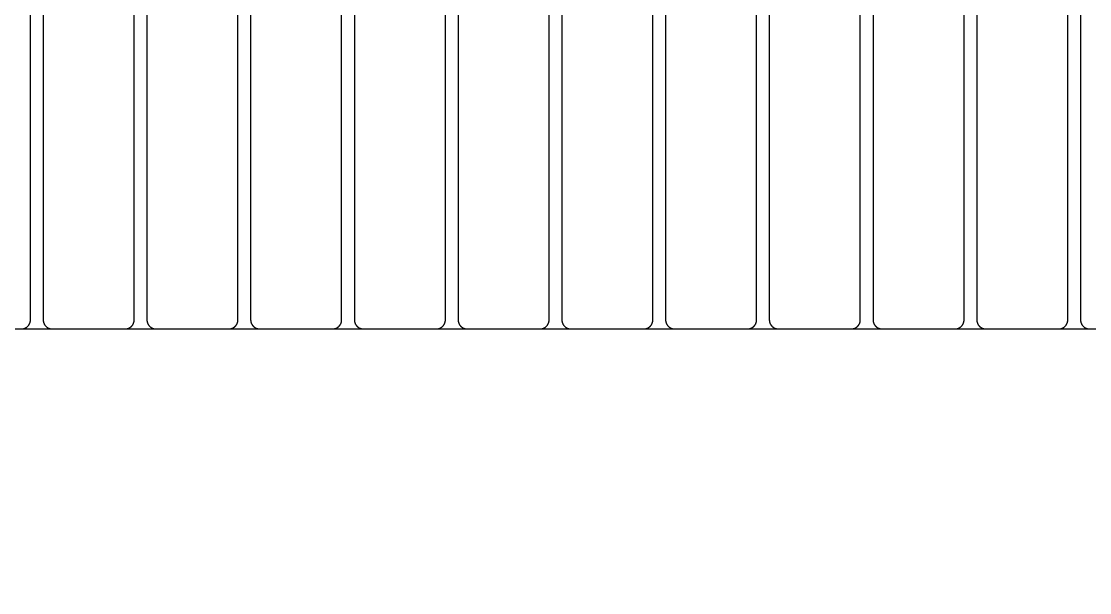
# Model space of a CAD drawing. Header units: millimetres. Extents: x -58335 to 291665, y -66693 to 213307.
# Drawn here: x 173696 to 174283, y -15647 to -15333 of the extents above; entities that cross this region are included whole.
import ezdxf

# ---------------------------------------------------------------- set-up
doc = ezdxf.new("R2010")
doc.units = ezdxf.units.MM
doc.header["$LTSCALE"] = 1000
for name, color, linetype in [('X-SITE$0$-MY-녹지', 254, 'Continuous'), ('X-SITE$0$-MY-시설선', 254, 'Continuous'), ('X-SITE$0$-MY-시설선 wood', 254, 'Continuous')]:
    doc.layers.add(name, color=color, linetype=linetype)
pattern_1 = [(0, (-29382.5, 14650.24), (317.5, 317.5), [158.75, -476.25]), (90, (-29303.13, 14570.87), (-317.5, 317.5), [158.75, -476.25])]

# ---------------------------------------------------------------- blocks, each defined once
blk = doc.blocks.new('X-SITE$0$GPSP-100')
at = {"layer": 'X-SITE$0$-MY-시설선'}
for points in [[(1087.78, -350), (1071.22, -350)], [(1144.78, -350), (1128.22, -350)], [(1201.78, -350), (1185.22, -350)], [(1258.78, -350), (1242.22, -350)], [(1315.78, -350), (1299.22, -350)], [(1372.78, -350), (1356.22, -350)], [(1429.78, -350), (1413.22, -350)], [(1486.78, -350), (1470.22, -350)], [(1543.78, -350), (1527.22, -350)], [(1600.78, -350), (1584.22, -350)], [(1657.78, -350), (1641.22, -350)]]:
    blk.add_lwpolyline(points, dxfattribs=at)
at = {"layer": 'X-SITE$0$-MY-시설선 wood'}
for points in [[(1076, -5), (1076, -345)], [(1083, -345), (1083, -5)], [(1133, -5), (1133, -345)], [(1140, -345), (1140, -5)], [(1190, -5), (1190, -345)], [(1197, -345), (1197, -5)], [(1247, -5), (1247, -345)], [(1254, -345), (1254, -5)], [(1304, -5), (1304, -345)], [(1311, -345), (1311, -5)], [(1361, -5), (1361, -345)], [(1368, -345), (1368, -5)], [(1418, -5), (1418, -345)], [(1425, -345), (1425, -5)], [(1475, -5), (1475, -345)], [(1482, -345), (1482, -5)], [(1532, -5), (1532, -345)], [(1539, -345), (1539, -5)], [(1589, -5), (1589, -345)], [(1596, -345), (1596, -5)], [(1646, -5), (1646, -345)], [(1653, -345), (1653, -5)], [(1076, -345), (1076, -345.11), (1076, -345.22), (1075.99, -345.34), (1075.98, -345.45), (1075.97, -345.56), (1075.95, -345.68), (1075.94, -345.79), (1075.92, -345.91), (1075.89, -346.03), (1075.87, -346.14), (1075.84, -346.26), (1075.81, -346.38), (1075.77, -346.49), (1075.73, -346.61), (1075.69, -346.72), (1075.65, -346.84), (1075.6, -346.96), (1075.55, -347.07), (1075.5, -347.18), (1075.44, -347.3), (1075.38, -347.41), (1075.32, -347.52), (1075.25, -347.63), (1075.18, -347.74), (1075.11, -347.84), (1075.04, -347.95), (1074.96, -348.05), (1074.88, -348.15), (1074.8, -348.25), (1074.71, -348.35), (1074.63, -348.44), (1074.54, -348.54), (1074.44, -348.63), (1074.35, -348.71), (1074.25, -348.8), (1074.15, -348.88), (1074.05, -348.96), (1073.95, -349.04), (1073.84, -349.11), (1073.74, -349.18), (1073.63, -349.25), (1073.52, -349.32), (1073.41, -349.38), (1073.3, -349.44), (1073.18, -349.5), (1073.07, -349.55), (1072.96, -349.6), (1072.84, -349.65), (1072.72, -349.69), (1072.61, -349.73), (1072.49, -349.77), (1072.38, -349.81), (1072.26, -349.84), (1072.14, -349.87), (1072.03, -349.89), (1071.91, -349.92), (1071.79, -349.94), (1071.68, -349.95), (1071.56, -349.97), (1071.45, -349.98), (1071.34, -349.99), (1071.22, -349.99), (1071.11, -350), (1071, -350)], [(1088, -350), (1087.89, -350), (1087.78, -349.99), (1087.66, -349.99), (1087.55, -349.98), (1087.44, -349.97), (1087.32, -349.95), (1087.21, -349.94), (1087.09, -349.92), (1086.97, -349.89), (1086.86, -349.87), (1086.74, -349.84), (1086.62, -349.81), (1086.51, -349.77), (1086.39, -349.73), (1086.28, -349.69), (1086.16, -349.65), (1086.04, -349.6), (1085.93, -349.55), (1085.82, -349.5), (1085.7, -349.44), (1085.59, -349.38), (1085.48, -349.32), (1085.37, -349.25), (1085.26, -349.18), (1085.16, -349.11), (1085.05, -349.04), (1084.95, -348.96), (1084.85, -348.88), (1084.75, -348.8), (1084.65, -348.71), (1084.56, -348.63), (1084.46, -348.54), (1084.37, -348.44), (1084.29, -348.35), (1084.2, -348.25), (1084.12, -348.15), (1084.04, -348.05), (1083.96, -347.95), (1083.89, -347.84), (1083.82, -347.74), (1083.75, -347.63), (1083.68, -347.52), (1083.62, -347.41), (1083.56, -347.3), (1083.5, -347.18), (1083.45, -347.07), (1083.4, -346.96), (1083.35, -346.84), (1083.31, -346.72), (1083.27, -346.61), (1083.23, -346.49), (1083.19, -346.38), (1083.16, -346.26), (1083.13, -346.14), (1083.11, -346.03), (1083.08, -345.91), (1083.06, -345.79), (1083.05, -345.68), (1083.03, -345.56), (1083.02, -345.45), (1083.01, -345.34), (1083, -345.22), (1083, -345.11), (1083, -345)], [(1133, -345), (1133, -345.11), (1133, -345.22), (1132.99, -345.34), (1132.98, -345.45), (1132.97, -345.56), (1132.95, -345.68), (1132.94, -345.79), (1132.92, -345.91), (1132.89, -346.03), (1132.87, -346.14), (1132.84, -346.26), (1132.81, -346.38), (1132.77, -346.49), (1132.73, -346.61), (1132.69, -346.72), (1132.65, -346.84), (1132.6, -346.96), (1132.55, -347.07), (1132.5, -347.18), (1132.44, -347.3), (1132.38, -347.41), (1132.32, -347.52), (1132.25, -347.63), (1132.18, -347.74), (1132.11, -347.84), (1132.04, -347.95), (1131.96, -348.05), (1131.88, -348.15), (1131.8, -348.25), (1131.71, -348.35), (1131.63, -348.44), (1131.54, -348.54), (1131.44, -348.63), (1131.35, -348.71), (1131.25, -348.8), (1131.15, -348.88), (1131.05, -348.96), (1130.95, -349.04), (1130.84, -349.11), (1130.74, -349.18), (1130.63, -349.25), (1130.52, -349.32), (1130.41, -349.38), (1130.3, -349.44), (1130.18, -349.5), (1130.07, -349.55), (1129.96, -349.6), (1129.84, -349.65), (1129.72, -349.69), (1129.61, -349.73), (1129.49, -349.77), (1129.38, -349.81), (1129.26, -349.84), (1129.14, -349.87), (1129.03, -349.89), (1128.91, -349.92), (1128.79, -349.94), (1128.68, -349.95), (1128.56, -349.97), (1128.45, -349.98), (1128.34, -349.99), (1128.22, -349.99), (1128.11, -350), (1128, -350)], [(1145, -350), (1144.89, -350), (1144.78, -349.99), (1144.66, -349.99), (1144.55, -349.98), (1144.44, -349.97), (1144.32, -349.95), (1144.21, -349.94), (1144.09, -349.92), (1143.97, -349.89), (1143.86, -349.87), (1143.74, -349.84), (1143.62, -349.81), (1143.51, -349.77), (1143.39, -349.73), (1143.28, -349.69), (1143.16, -349.65), (1143.04, -349.6), (1142.93, -349.55), (1142.82, -349.5), (1142.7, -349.44), (1142.59, -349.38), (1142.48, -349.32), (1142.37, -349.25), (1142.26, -349.18), (1142.16, -349.11), (1142.05, -349.04), (1141.95, -348.96), (1141.85, -348.88), (1141.75, -348.8), (1141.65, -348.71), (1141.56, -348.63), (1141.46, -348.54), (1141.37, -348.44), (1141.29, -348.35), (1141.2, -348.25), (1141.12, -348.15), (1141.04, -348.05), (1140.96, -347.95), (1140.89, -347.84), (1140.82, -347.74), (1140.75, -347.63), (1140.68, -347.52), (1140.62, -347.41), (1140.56, -347.3), (1140.5, -347.18), (1140.45, -347.07), (1140.4, -346.96), (1140.35, -346.84), (1140.31, -346.72), (1140.27, -346.61), (1140.23, -346.49), (1140.19, -346.38), (1140.16, -346.26), (1140.13, -346.14), (1140.11, -346.03), (1140.08, -345.91), (1140.06, -345.79), (1140.05, -345.68), (1140.03, -345.56), (1140.02, -345.45), (1140.01, -345.34), (1140, -345.22), (1140, -345.11), (1140, -345)], [(1190, -345), (1190, -345.11), (1190, -345.22), (1189.99, -345.34), (1189.98, -345.45), (1189.97, -345.56), (1189.95, -345.68), (1189.94, -345.79), (1189.92, -345.91), (1189.89, -346.03), (1189.87, -346.14), (1189.84, -346.26), (1189.81, -346.38), (1189.77, -346.49), (1189.73, -346.61), (1189.69, -346.72), (1189.65, -346.84), (1189.6, -346.96), (1189.55, -347.07), (1189.5, -347.18), (1189.44, -347.3), (1189.38, -347.41), (1189.32, -347.52), (1189.25, -347.63), (1189.18, -347.74), (1189.11, -347.84), (1189.04, -347.95), (1188.96, -348.05), (1188.88, -348.15), (1188.8, -348.25), (1188.71, -348.35), (1188.63, -348.44), (1188.54, -348.54), (1188.44, -348.63), (1188.35, -348.71), (1188.25, -348.8), (1188.15, -348.88), (1188.05, -348.96), (1187.95, -349.04), (1187.84, -349.11), (1187.74, -349.18), (1187.63, -349.25), (1187.52, -349.32), (1187.41, -349.38), (1187.3, -349.44), (1187.18, -349.5), (1187.07, -349.55), (1186.96, -349.6), (1186.84, -349.65), (1186.72, -349.69), (1186.61, -349.73), (1186.49, -349.77), (1186.38, -349.81), (1186.26, -349.84), (1186.14, -349.87), (1186.03, -349.89), (1185.91, -349.92), (1185.79, -349.94), (1185.68, -349.95), (1185.56, -349.97), (1185.45, -349.98), (1185.34, -349.99), (1185.22, -349.99), (1185.11, -350), (1185, -350)], [(1202, -350), (1201.89, -350), (1201.78, -349.99), (1201.66, -349.99), (1201.55, -349.98), (1201.44, -349.97), (1201.32, -349.95), (1201.21, -349.94), (1201.09, -349.92), (1200.97, -349.89), (1200.86, -349.87), (1200.74, -349.84), (1200.62, -349.81), (1200.51, -349.77), (1200.39, -349.73), (1200.28, -349.69), (1200.16, -349.65), (1200.04, -349.6), (1199.93, -349.55), (1199.82, -349.5), (1199.7, -349.44), (1199.59, -349.38), (1199.48, -349.32), (1199.37, -349.25), (1199.26, -349.18), (1199.16, -349.11), (1199.05, -349.04), (1198.95, -348.96), (1198.85, -348.88), (1198.75, -348.8), (1198.65, -348.71), (1198.56, -348.63), (1198.46, -348.54), (1198.37, -348.44), (1198.29, -348.35), (1198.2, -348.25), (1198.12, -348.15), (1198.04, -348.05), (1197.96, -347.95), (1197.89, -347.84), (1197.82, -347.74), (1197.75, -347.63), (1197.68, -347.52), (1197.62, -347.41), (1197.56, -347.3), (1197.5, -347.18), (1197.45, -347.07), (1197.4, -346.96), (1197.35, -346.84), (1197.31, -346.72), (1197.27, -346.61), (1197.23, -346.49), (1197.19, -346.38), (1197.16, -346.26), (1197.13, -346.14), (1197.11, -346.03), (1197.08, -345.91), (1197.06, -345.79), (1197.05, -345.68), (1197.03, -345.56), (1197.02, -345.45), (1197.01, -345.34), (1197, -345.22), (1197, -345.11), (1197, -345)], [(1247, -345), (1247, -345.11), (1247, -345.22), (1246.99, -345.34), (1246.98, -345.45), (1246.97, -345.56), (1246.95, -345.68), (1246.94, -345.79), (1246.92, -345.91), (1246.89, -346.03), (1246.87, -346.14), (1246.84, -346.26), (1246.81, -346.38), (1246.77, -346.49), (1246.73, -346.61), (1246.69, -346.72), (1246.65, -346.84), (1246.6, -346.96), (1246.55, -347.07), (1246.5, -347.18), (1246.44, -347.3), (1246.38, -347.41), (1246.32, -347.52), (1246.25, -347.63), (1246.18, -347.74), (1246.11, -347.84), (1246.04, -347.95), (1245.96, -348.05), (1245.88, -348.15), (1245.8, -348.25), (1245.71, -348.35), (1245.63, -348.44), (1245.54, -348.54), (1245.44, -348.63), (1245.35, -348.71), (1245.25, -348.8), (1245.15, -348.88), (1245.05, -348.96), (1244.95, -349.04), (1244.84, -349.11), (1244.74, -349.18), (1244.63, -349.25), (1244.52, -349.32), (1244.41, -349.38), (1244.3, -349.44), (1244.18, -349.5), (1244.07, -349.55), (1243.96, -349.6), (1243.84, -349.65), (1243.72, -349.69), (1243.61, -349.73), (1243.49, -349.77), (1243.38, -349.81), (1243.26, -349.84), (1243.14, -349.87), (1243.03, -349.89), (1242.91, -349.92), (1242.79, -349.94), (1242.68, -349.95), (1242.56, -349.97), (1242.45, -349.98), (1242.34, -349.99), (1242.22, -349.99), (1242.11, -350), (1242, -350)], [(1259, -350), (1258.89, -350), (1258.78, -349.99), (1258.66, -349.99), (1258.55, -349.98), (1258.44, -349.97), (1258.32, -349.95), (1258.21, -349.94), (1258.09, -349.92), (1257.97, -349.89), (1257.86, -349.87), (1257.74, -349.84), (1257.62, -349.81), (1257.51, -349.77), (1257.39, -349.73), (1257.28, -349.69), (1257.16, -349.65), (1257.04, -349.6), (1256.93, -349.55), (1256.82, -349.5), (1256.7, -349.44), (1256.59, -349.38), (1256.48, -349.32), (1256.37, -349.25), (1256.26, -349.18), (1256.16, -349.11), (1256.05, -349.04), (1255.95, -348.96), (1255.85, -348.88), (1255.75, -348.8), (1255.65, -348.71), (1255.56, -348.63), (1255.46, -348.54), (1255.37, -348.44), (1255.29, -348.35), (1255.2, -348.25), (1255.12, -348.15), (1255.04, -348.05), (1254.96, -347.95), (1254.89, -347.84), (1254.82, -347.74), (1254.75, -347.63), (1254.68, -347.52), (1254.62, -347.41), (1254.56, -347.3), (1254.5, -347.18), (1254.45, -347.07), (1254.4, -346.96), (1254.35, -346.84), (1254.31, -346.72), (1254.27, -346.61), (1254.23, -346.49), (1254.19, -346.38), (1254.16, -346.26), (1254.13, -346.14), (1254.11, -346.03), (1254.08, -345.91), (1254.06, -345.79), (1254.05, -345.68), (1254.03, -345.56), (1254.02, -345.45), (1254.01, -345.34), (1254, -345.22), (1254, -345.11), (1254, -345)], [(1304, -345), (1304, -345.11), (1304, -345.22), (1303.99, -345.34), (1303.98, -345.45), (1303.97, -345.56), (1303.95, -345.68), (1303.94, -345.79), (1303.92, -345.91), (1303.89, -346.03), (1303.87, -346.14), (1303.84, -346.26), (1303.81, -346.38), (1303.77, -346.49), (1303.73, -346.61), (1303.69, -346.72), (1303.65, -346.84), (1303.6, -346.96), (1303.55, -347.07), (1303.5, -347.18), (1303.44, -347.3), (1303.38, -347.41), (1303.32, -347.52), (1303.25, -347.63), (1303.18, -347.74), (1303.11, -347.84), (1303.04, -347.95), (1302.96, -348.05), (1302.88, -348.15), (1302.8, -348.25), (1302.71, -348.35), (1302.63, -348.44), (1302.54, -348.54), (1302.44, -348.63), (1302.35, -348.71), (1302.25, -348.8), (1302.15, -348.88), (1302.05, -348.96), (1301.95, -349.04), (1301.84, -349.11), (1301.74, -349.18), (1301.63, -349.25), (1301.52, -349.32), (1301.41, -349.38), (1301.3, -349.44), (1301.18, -349.5), (1301.07, -349.55), (1300.96, -349.6), (1300.84, -349.65), (1300.72, -349.69), (1300.61, -349.73), (1300.49, -349.77), (1300.38, -349.81), (1300.26, -349.84), (1300.14, -349.87), (1300.03, -349.89), (1299.91, -349.92), (1299.79, -349.94), (1299.68, -349.95), (1299.56, -349.97), (1299.45, -349.98), (1299.34, -349.99), (1299.22, -349.99), (1299.11, -350), (1299, -350)], [(1316, -350), (1315.89, -350), (1315.78, -349.99), (1315.66, -349.99), (1315.55, -349.98), (1315.44, -349.97), (1315.32, -349.95), (1315.21, -349.94), (1315.09, -349.92), (1314.97, -349.89), (1314.86, -349.87), (1314.74, -349.84), (1314.62, -349.81), (1314.51, -349.77), (1314.39, -349.73), (1314.28, -349.69), (1314.16, -349.65), (1314.04, -349.6), (1313.93, -349.55), (1313.82, -349.5), (1313.7, -349.44), (1313.59, -349.38), (1313.48, -349.32), (1313.37, -349.25), (1313.26, -349.18), (1313.16, -349.11), (1313.05, -349.04), (1312.95, -348.96), (1312.85, -348.88), (1312.75, -348.8), (1312.65, -348.71), (1312.56, -348.63), (1312.46, -348.54), (1312.37, -348.44), (1312.29, -348.35), (1312.2, -348.25), (1312.12, -348.15), (1312.04, -348.05), (1311.96, -347.95), (1311.89, -347.84), (1311.82, -347.74), (1311.75, -347.63), (1311.68, -347.52), (1311.62, -347.41), (1311.56, -347.3), (1311.5, -347.18), (1311.45, -347.07), (1311.4, -346.96), (1311.35, -346.84), (1311.31, -346.72), (1311.27, -346.61), (1311.23, -346.49), (1311.19, -346.38), (1311.16, -346.26), (1311.13, -346.14), (1311.11, -346.03), (1311.08, -345.91), (1311.06, -345.79), (1311.05, -345.68), (1311.03, -345.56), (1311.02, -345.45), (1311.01, -345.34), (1311, -345.22), (1311, -345.11), (1311, -345)], [(1361, -345), (1361, -345.11), (1361, -345.22), (1360.99, -345.34), (1360.98, -345.45), (1360.97, -345.56), (1360.95, -345.68), (1360.94, -345.79), (1360.92, -345.91), (1360.89, -346.03), (1360.87, -346.14), (1360.84, -346.26), (1360.81, -346.38), (1360.77, -346.49), (1360.73, -346.61), (1360.69, -346.72), (1360.65, -346.84), (1360.6, -346.96), (1360.55, -347.07), (1360.5, -347.18), (1360.44, -347.3), (1360.38, -347.41), (1360.32, -347.52), (1360.25, -347.63), (1360.18, -347.74), (1360.11, -347.84), (1360.04, -347.95), (1359.96, -348.05), (1359.88, -348.15), (1359.8, -348.25), (1359.71, -348.35), (1359.63, -348.44), (1359.54, -348.54), (1359.44, -348.63), (1359.35, -348.71), (1359.25, -348.8), (1359.15, -348.88), (1359.05, -348.96), (1358.95, -349.04), (1358.84, -349.11), (1358.74, -349.18), (1358.63, -349.25), (1358.52, -349.32), (1358.41, -349.38), (1358.3, -349.44), (1358.18, -349.5), (1358.07, -349.55), (1357.96, -349.6), (1357.84, -349.65), (1357.72, -349.69), (1357.61, -349.73), (1357.49, -349.77), (1357.38, -349.81), (1357.26, -349.84), (1357.14, -349.87), (1357.03, -349.89), (1356.91, -349.92), (1356.79, -349.94), (1356.68, -349.95), (1356.56, -349.97), (1356.45, -349.98), (1356.34, -349.99), (1356.22, -349.99), (1356.11, -350), (1356, -350)], [(1373, -350), (1372.89, -350), (1372.78, -349.99), (1372.66, -349.99), (1372.55, -349.98), (1372.44, -349.97), (1372.32, -349.95), (1372.21, -349.94), (1372.09, -349.92), (1371.97, -349.89), (1371.86, -349.87), (1371.74, -349.84), (1371.62, -349.81), (1371.51, -349.77), (1371.39, -349.73), (1371.28, -349.69), (1371.16, -349.65), (1371.04, -349.6), (1370.93, -349.55), (1370.82, -349.5), (1370.7, -349.44), (1370.59, -349.38), (1370.48, -349.32), (1370.37, -349.25), (1370.26, -349.18), (1370.16, -349.11), (1370.05, -349.04), (1369.95, -348.96), (1369.85, -348.88), (1369.75, -348.8), (1369.65, -348.71), (1369.56, -348.63), (1369.46, -348.54), (1369.37, -348.44), (1369.29, -348.35), (1369.2, -348.25), (1369.12, -348.15), (1369.04, -348.05), (1368.96, -347.95), (1368.89, -347.84), (1368.82, -347.74), (1368.75, -347.63), (1368.68, -347.52), (1368.62, -347.41), (1368.56, -347.3), (1368.5, -347.18), (1368.45, -347.07), (1368.4, -346.96), (1368.35, -346.84), (1368.31, -346.72), (1368.27, -346.61), (1368.23, -346.49), (1368.19, -346.38), (1368.16, -346.26), (1368.13, -346.14), (1368.11, -346.03), (1368.08, -345.91), (1368.06, -345.79), (1368.05, -345.68), (1368.03, -345.56), (1368.02, -345.45), (1368.01, -345.34), (1368, -345.22), (1368, -345.11), (1368, -345)], [(1418, -345), (1418, -345.11), (1418, -345.22), (1417.99, -345.34), (1417.98, -345.45), (1417.97, -345.56), (1417.95, -345.68), (1417.94, -345.79), (1417.92, -345.91), (1417.89, -346.03), (1417.87, -346.14), (1417.84, -346.26), (1417.81, -346.38), (1417.77, -346.49), (1417.73, -346.61), (1417.69, -346.72), (1417.65, -346.84), (1417.6, -346.96), (1417.55, -347.07), (1417.5, -347.18), (1417.44, -347.3), (1417.38, -347.41), (1417.32, -347.52), (1417.25, -347.63), (1417.18, -347.74), (1417.11, -347.84), (1417.04, -347.95), (1416.96, -348.05), (1416.88, -348.15), (1416.8, -348.25), (1416.71, -348.35), (1416.63, -348.44), (1416.54, -348.54), (1416.44, -348.63), (1416.35, -348.71), (1416.25, -348.8), (1416.15, -348.88), (1416.05, -348.96), (1415.95, -349.04), (1415.84, -349.11), (1415.74, -349.18), (1415.63, -349.25), (1415.52, -349.32), (1415.41, -349.38), (1415.3, -349.44), (1415.18, -349.5), (1415.07, -349.55), (1414.96, -349.6), (1414.84, -349.65), (1414.72, -349.69), (1414.61, -349.73), (1414.49, -349.77), (1414.38, -349.81), (1414.26, -349.84), (1414.14, -349.87), (1414.03, -349.89), (1413.91, -349.92), (1413.79, -349.94), (1413.68, -349.95), (1413.56, -349.97), (1413.45, -349.98), (1413.34, -349.99), (1413.22, -349.99), (1413.11, -350), (1413, -350)], [(1430, -350), (1429.89, -350), (1429.78, -349.99), (1429.66, -349.99), (1429.55, -349.98), (1429.44, -349.97), (1429.32, -349.95), (1429.21, -349.94), (1429.09, -349.92), (1428.97, -349.89), (1428.86, -349.87), (1428.74, -349.84), (1428.62, -349.81), (1428.51, -349.77), (1428.39, -349.73), (1428.28, -349.69), (1428.16, -349.65), (1428.04, -349.6), (1427.93, -349.55), (1427.82, -349.5), (1427.7, -349.44), (1427.59, -349.38), (1427.48, -349.32), (1427.37, -349.25), (1427.26, -349.18), (1427.16, -349.11), (1427.05, -349.04), (1426.95, -348.96), (1426.85, -348.88), (1426.75, -348.8), (1426.65, -348.71), (1426.56, -348.63), (1426.46, -348.54), (1426.37, -348.44), (1426.29, -348.35), (1426.2, -348.25), (1426.12, -348.15), (1426.04, -348.05), (1425.96, -347.95), (1425.89, -347.84), (1425.82, -347.74), (1425.75, -347.63), (1425.68, -347.52), (1425.62, -347.41), (1425.56, -347.3), (1425.5, -347.18), (1425.45, -347.07), (1425.4, -346.96), (1425.35, -346.84), (1425.31, -346.72), (1425.27, -346.61), (1425.23, -346.49), (1425.19, -346.38), (1425.16, -346.26), (1425.13, -346.14), (1425.11, -346.03), (1425.08, -345.91), (1425.06, -345.79), (1425.05, -345.68), (1425.03, -345.56), (1425.02, -345.45), (1425.01, -345.34), (1425, -345.22), (1425, -345.11), (1425, -345)], [(1475, -345), (1475, -345.11), (1475, -345.22), (1474.99, -345.34), (1474.98, -345.45), (1474.97, -345.56), (1474.95, -345.68), (1474.94, -345.79), (1474.92, -345.91), (1474.89, -346.03), (1474.87, -346.14), (1474.84, -346.26), (1474.81, -346.38), (1474.77, -346.49), (1474.73, -346.61), (1474.69, -346.72), (1474.65, -346.84), (1474.6, -346.96), (1474.55, -347.07), (1474.5, -347.18), (1474.44, -347.3), (1474.38, -347.41), (1474.32, -347.52), (1474.25, -347.63), (1474.18, -347.74), (1474.11, -347.84), (1474.04, -347.95), (1473.96, -348.05), (1473.88, -348.15), (1473.8, -348.25), (1473.71, -348.35), (1473.63, -348.44), (1473.54, -348.54), (1473.44, -348.63), (1473.35, -348.71), (1473.25, -348.8), (1473.15, -348.88), (1473.05, -348.96), (1472.95, -349.04), (1472.84, -349.11), (1472.74, -349.18), (1472.63, -349.25), (1472.52, -349.32), (1472.41, -349.38), (1472.3, -349.44), (1472.18, -349.5), (1472.07, -349.55), (1471.96, -349.6), (1471.84, -349.65), (1471.72, -349.69), (1471.61, -349.73), (1471.49, -349.77), (1471.38, -349.81), (1471.26, -349.84), (1471.14, -349.87), (1471.03, -349.89), (1470.91, -349.92), (1470.79, -349.94), (1470.68, -349.95), (1470.56, -349.97), (1470.45, -349.98), (1470.34, -349.99), (1470.22, -349.99), (1470.11, -350), (1470, -350)], [(1487, -350), (1486.89, -350), (1486.78, -349.99), (1486.66, -349.99), (1486.55, -349.98), (1486.44, -349.97), (1486.32, -349.95), (1486.21, -349.94), (1486.09, -349.92), (1485.97, -349.89), (1485.86, -349.87), (1485.74, -349.84), (1485.62, -349.81), (1485.51, -349.77), (1485.39, -349.73), (1485.28, -349.69), (1485.16, -349.65), (1485.04, -349.6), (1484.93, -349.55), (1484.82, -349.5), (1484.7, -349.44), (1484.59, -349.38), (1484.48, -349.32), (1484.37, -349.25), (1484.26, -349.18), (1484.16, -349.11), (1484.05, -349.04), (1483.95, -348.96), (1483.85, -348.88), (1483.75, -348.8), (1483.65, -348.71), (1483.56, -348.63), (1483.46, -348.54), (1483.37, -348.44), (1483.29, -348.35), (1483.2, -348.25), (1483.12, -348.15), (1483.04, -348.05), (1482.96, -347.95), (1482.89, -347.84), (1482.82, -347.74), (1482.75, -347.63), (1482.68, -347.52), (1482.62, -347.41), (1482.56, -347.3), (1482.5, -347.18), (1482.45, -347.07), (1482.4, -346.96), (1482.35, -346.84), (1482.31, -346.72), (1482.27, -346.61), (1482.23, -346.49), (1482.19, -346.38), (1482.16, -346.26), (1482.13, -346.14), (1482.11, -346.03), (1482.08, -345.91), (1482.06, -345.79), (1482.05, -345.68), (1482.03, -345.56), (1482.02, -345.45), (1482.01, -345.34), (1482, -345.22), (1482, -345.11), (1482, -345)], [(1532, -345), (1532, -345.11), (1532, -345.22), (1531.99, -345.34), (1531.98, -345.45), (1531.97, -345.56), (1531.95, -345.68), (1531.94, -345.79), (1531.92, -345.91), (1531.89, -346.03), (1531.87, -346.14), (1531.84, -346.26), (1531.81, -346.38), (1531.77, -346.49), (1531.73, -346.61), (1531.69, -346.72), (1531.65, -346.84), (1531.6, -346.96), (1531.55, -347.07), (1531.5, -347.18), (1531.44, -347.3), (1531.38, -347.41), (1531.32, -347.52), (1531.25, -347.63), (1531.18, -347.74), (1531.11, -347.84), (1531.04, -347.95), (1530.96, -348.05), (1530.88, -348.15), (1530.8, -348.25), (1530.71, -348.35), (1530.63, -348.44), (1530.54, -348.54), (1530.44, -348.63), (1530.35, -348.71), (1530.25, -348.8), (1530.15, -348.88), (1530.05, -348.96), (1529.95, -349.04), (1529.84, -349.11), (1529.74, -349.18), (1529.63, -349.25), (1529.52, -349.32), (1529.41, -349.38), (1529.3, -349.44), (1529.18, -349.5), (1529.07, -349.55), (1528.96, -349.6), (1528.84, -349.65), (1528.72, -349.69), (1528.61, -349.73), (1528.49, -349.77), (1528.38, -349.81), (1528.26, -349.84), (1528.14, -349.87), (1528.03, -349.89), (1527.91, -349.92), (1527.79, -349.94), (1527.68, -349.95), (1527.56, -349.97), (1527.45, -349.98), (1527.34, -349.99), (1527.22, -349.99), (1527.11, -350), (1527, -350)], [(1544, -350), (1543.89, -350), (1543.78, -349.99), (1543.66, -349.99), (1543.55, -349.98), (1543.44, -349.97), (1543.32, -349.95), (1543.21, -349.94), (1543.09, -349.92), (1542.97, -349.89), (1542.86, -349.87), (1542.74, -349.84), (1542.62, -349.81), (1542.51, -349.77), (1542.39, -349.73), (1542.28, -349.69), (1542.16, -349.65), (1542.04, -349.6), (1541.93, -349.55), (1541.82, -349.5), (1541.7, -349.44), (1541.59, -349.38), (1541.48, -349.32), (1541.37, -349.25), (1541.26, -349.18), (1541.16, -349.11), (1541.05, -349.04), (1540.95, -348.96), (1540.85, -348.88), (1540.75, -348.8), (1540.65, -348.71), (1540.56, -348.63), (1540.46, -348.54), (1540.37, -348.44), (1540.29, -348.35), (1540.2, -348.25), (1540.12, -348.15), (1540.04, -348.05), (1539.96, -347.95), (1539.89, -347.84), (1539.82, -347.74), (1539.75, -347.63), (1539.68, -347.52), (1539.62, -347.41), (1539.56, -347.3), (1539.5, -347.18), (1539.45, -347.07), (1539.4, -346.96), (1539.35, -346.84), (1539.31, -346.72), (1539.27, -346.61), (1539.23, -346.49), (1539.19, -346.38), (1539.16, -346.26), (1539.13, -346.14), (1539.11, -346.03), (1539.08, -345.91), (1539.06, -345.79), (1539.05, -345.68), (1539.03, -345.56), (1539.02, -345.45), (1539.01, -345.34), (1539, -345.22), (1539, -345.11), (1539, -345)], [(1589, -345), (1589, -345.11), (1589, -345.22), (1588.99, -345.34), (1588.98, -345.45), (1588.97, -345.56), (1588.95, -345.68), (1588.94, -345.79), (1588.92, -345.91), (1588.89, -346.03), (1588.87, -346.14), (1588.84, -346.26), (1588.81, -346.38), (1588.77, -346.49), (1588.73, -346.61), (1588.69, -346.72), (1588.65, -346.84), (1588.6, -346.96), (1588.55, -347.07), (1588.5, -347.18), (1588.44, -347.3), (1588.38, -347.41), (1588.32, -347.52), (1588.25, -347.63), (1588.18, -347.74), (1588.11, -347.84), (1588.04, -347.95), (1587.96, -348.05), (1587.88, -348.15), (1587.8, -348.25), (1587.71, -348.35), (1587.63, -348.44), (1587.54, -348.54), (1587.44, -348.63), (1587.35, -348.71), (1587.25, -348.8), (1587.15, -348.88), (1587.05, -348.96), (1586.95, -349.04), (1586.84, -349.11), (1586.74, -349.18), (1586.63, -349.25), (1586.52, -349.32), (1586.41, -349.38), (1586.3, -349.44), (1586.18, -349.5), (1586.07, -349.55), (1585.96, -349.6), (1585.84, -349.65), (1585.72, -349.69), (1585.61, -349.73), (1585.49, -349.77), (1585.38, -349.81), (1585.26, -349.84), (1585.14, -349.87), (1585.03, -349.89), (1584.91, -349.92), (1584.79, -349.94), (1584.68, -349.95), (1584.56, -349.97), (1584.45, -349.98), (1584.34, -349.99), (1584.22, -349.99), (1584.11, -350), (1584, -350)], [(1601, -350), (1600.89, -350), (1600.78, -349.99), (1600.66, -349.99), (1600.55, -349.98), (1600.44, -349.97), (1600.32, -349.95), (1600.21, -349.94), (1600.09, -349.92), (1599.97, -349.89), (1599.86, -349.87), (1599.74, -349.84), (1599.62, -349.81), (1599.51, -349.77), (1599.39, -349.73), (1599.28, -349.69), (1599.16, -349.65), (1599.04, -349.6), (1598.93, -349.55), (1598.82, -349.5), (1598.7, -349.44), (1598.59, -349.38), (1598.48, -349.32), (1598.37, -349.25), (1598.26, -349.18), (1598.16, -349.11), (1598.05, -349.04), (1597.95, -348.96), (1597.85, -348.88), (1597.75, -348.8), (1597.65, -348.71), (1597.56, -348.63), (1597.46, -348.54), (1597.37, -348.44), (1597.29, -348.35), (1597.2, -348.25), (1597.12, -348.15), (1597.04, -348.05), (1596.96, -347.95), (1596.89, -347.84), (1596.82, -347.74), (1596.75, -347.63), (1596.68, -347.52), (1596.62, -347.41), (1596.56, -347.3), (1596.5, -347.18), (1596.45, -347.07), (1596.4, -346.96), (1596.35, -346.84), (1596.31, -346.72), (1596.27, -346.61), (1596.23, -346.49), (1596.19, -346.38), (1596.16, -346.26), (1596.13, -346.14), (1596.11, -346.03), (1596.08, -345.91), (1596.06, -345.79), (1596.05, -345.68), (1596.03, -345.56), (1596.02, -345.45), (1596.01, -345.34), (1596, -345.22), (1596, -345.11), (1596, -345)], [(1646, -345), (1646, -345.11), (1646, -345.22), (1645.99, -345.34), (1645.98, -345.45), (1645.97, -345.56), (1645.95, -345.68), (1645.94, -345.79), (1645.92, -345.91), (1645.89, -346.03), (1645.87, -346.14), (1645.84, -346.26), (1645.81, -346.38), (1645.77, -346.49), (1645.73, -346.61), (1645.69, -346.72), (1645.65, -346.84), (1645.6, -346.96), (1645.55, -347.07), (1645.5, -347.18), (1645.44, -347.3), (1645.38, -347.41), (1645.32, -347.52), (1645.25, -347.63), (1645.18, -347.74), (1645.11, -347.84), (1645.04, -347.95), (1644.96, -348.05), (1644.88, -348.15), (1644.8, -348.25), (1644.71, -348.35), (1644.63, -348.44), (1644.54, -348.54), (1644.44, -348.63), (1644.35, -348.71), (1644.25, -348.8), (1644.15, -348.88), (1644.05, -348.96), (1643.95, -349.04), (1643.84, -349.11), (1643.74, -349.18), (1643.63, -349.25), (1643.52, -349.32), (1643.41, -349.38), (1643.3, -349.44), (1643.18, -349.5), (1643.07, -349.55), (1642.96, -349.6), (1642.84, -349.65), (1642.72, -349.69), (1642.61, -349.73), (1642.49, -349.77), (1642.38, -349.81), (1642.26, -349.84), (1642.14, -349.87), (1642.03, -349.89), (1641.91, -349.92), (1641.79, -349.94), (1641.68, -349.95), (1641.56, -349.97), (1641.45, -349.98), (1641.34, -349.99), (1641.22, -349.99), (1641.11, -350), (1641, -350)], [(1658, -350), (1657.89, -350), (1657.78, -349.99), (1657.66, -349.99), (1657.55, -349.98), (1657.44, -349.97), (1657.32, -349.95), (1657.21, -349.94), (1657.09, -349.92), (1656.97, -349.89), (1656.86, -349.87), (1656.74, -349.84), (1656.62, -349.81), (1656.51, -349.77), (1656.39, -349.73), (1656.28, -349.69), (1656.16, -349.65), (1656.04, -349.6), (1655.93, -349.55), (1655.82, -349.5), (1655.7, -349.44), (1655.59, -349.38), (1655.48, -349.32), (1655.37, -349.25), (1655.26, -349.18), (1655.16, -349.11), (1655.05, -349.04), (1654.95, -348.96), (1654.85, -348.88), (1654.75, -348.8), (1654.65, -348.71), (1654.56, -348.63), (1654.46, -348.54), (1654.37, -348.44), (1654.29, -348.35), (1654.2, -348.25), (1654.12, -348.15), (1654.04, -348.05), (1653.96, -347.95), (1653.89, -347.84), (1653.82, -347.74), (1653.75, -347.63), (1653.68, -347.52), (1653.62, -347.41), (1653.56, -347.3), (1653.5, -347.18), (1653.45, -347.07), (1653.4, -346.96), (1653.35, -346.84), (1653.31, -346.72), (1653.27, -346.61), (1653.23, -346.49), (1653.19, -346.38), (1653.16, -346.26), (1653.13, -346.14), (1653.11, -346.03), (1653.08, -345.91), (1653.06, -345.79), (1653.05, -345.68), (1653.03, -345.56), (1653.02, -345.45), (1653.01, -345.34), (1653, -345.22), (1653, -345.11), (1653, -345)], [(1071, -350), (1031, -350)], [(1128, -350), (1088, -350)], [(1185, -350), (1145, -350)], [(1242, -350), (1202, -350)], [(1299, -350), (1259, -350)], [(1356, -350), (1316, -350)], [(1413, -350), (1373, -350)], [(1470, -350), (1430, -350)], [(1527, -350), (1487, -350)], [(1584, -350), (1544, -350)], [(1641, -350), (1601, -350)], [(1698, -350), (1658, -350)]]:
    blk.add_lwpolyline(points, dxfattribs=at)
blk = doc.blocks.new('X-SITE$0$240910_L-1F')
at = {"layer": 'X-SITE$0$-MY-녹지'}
h = blk.add_hatch(dxfattribs=at)
h.set_pattern_fill('CROSS', color=256, scale=50, style=2)
h.set_pattern_definition(pattern_1)
edge = h.paths.add_edge_path()
edge.add_line((167850, -2045.25), (167850, 3516.56))
edge.add_arc((169000, 3516.56), 1150, 135, 180, ccw=False)
edge.add_line((168186.83, 4329.73), (170751.04, 6893.95))
edge.add_arc((170150, 7494.99), 850, 315, 360)
edge.add_line((171000, 7494.99), (171000, 10430.77))
edge.add_arc((170650, 10430.77), 350, 0, 90)
edge.add_line((170650, 10780.77), (169000, 10780.77))
edge.add_line((169000, 10780.77), (169000, 15580.77))
edge.add_line((169000, 15580.77), (171150, 15580.77))
edge.add_arc((171150, 15930.77), 350, 270, 360)
edge.add_line((171500, 15930.77), (171500, 18665.51))
edge.add_line((171500, 18665.51), (172500, 19665.51))
edge.add_line((172500, 19665.51), (172500, 33574.84))
edge.add_arc((171500, 32018.4), 1850, 57.27956, 90)
edge.add_line((171500, 33868.4), (163650, 33868.4))
edge.add_line((163650, 33868.4), (163650, -2251.6))
edge.add_line((163650, -2251.6), (118350, -2251.6))
edge.add_line((118350, -2251.6), (118350, 24610.81))
edge.add_arc((118000, 24610.81), 350, 0, 134.56562)
edge.add_line((117754.4, 24860.17), (112674.6, 19856.82))
edge.add_arc((113271.07, 19251.24), 850, 134.56562, 180)
edge.add_line((112421.07, 19251.24), (112421.07, -3601.59))
edge.add_arc((113271.07, -3601.59), 850, 180, 270)
edge.add_line((113271.07, -4451.59), (115271.08, -4451.59))
edge.add_line((115271.08, -4451.59), (117627.53, -6101.59))
edge.add_line((117627.53, -6101.59), (164145.73, -6101.6))
edge.add_line((164145.73, -6101.6), (167601.04, -2646.29))
edge.add_arc((167000, -2045.25), 850, 314.99999, 360)
h = blk.add_hatch(dxfattribs=at)
h.set_pattern_fill('CROSS', color=256, scale=50, style=2)
h.set_pattern_definition(pattern_1)
edge = h.paths.add_edge_path()
edge.add_line((167850, -2045.25), (167850, 3516.56))
edge.add_arc((169000, 3516.56), 1150, 135, 180, ccw=False)
edge.add_line((168186.83, 4329.73), (170751.04, 6893.95))
edge.add_arc((170150, 7494.99), 850, 315, 360)
edge.add_line((171000, 7494.99), (171000, 10430.77))
edge.add_arc((170650, 10430.77), 350, 0, 90)
edge.add_line((170650, 10780.77), (169000, 10780.77))
edge.add_line((169000, 10780.77), (169000, 15580.77))
edge.add_line((169000, 15580.77), (171150, 15580.77))
edge.add_arc((171150, 15930.77), 350, 270, 360)
edge.add_line((171500, 15930.77), (171500, 18665.51))
edge.add_line((171500, 18665.51), (172500, 19665.51))
edge.add_line((172500, 19665.51), (172500, 33574.84))
edge.add_arc((171500, 32018.4), 1850, 57.27956, 90)
edge.add_line((171500, 33868.4), (163650, 33868.4))
edge.add_line((163650, 33868.4), (163650, -2251.6))
edge.add_line((163650, -2251.6), (118350, -2251.6))
edge.add_line((118350, -2251.6), (118350, 24610.81))
edge.add_arc((118000, 24610.81), 350, 0, 134.56562)
edge.add_line((117754.4, 24860.17), (112674.6, 19856.82))
edge.add_arc((113271.07, 19251.24), 850, 134.56562, 180)
edge.add_line((112421.07, 19251.24), (112421.07, -3601.59))
edge.add_arc((113271.07, -3601.59), 850, 180, 270)
edge.add_line((113271.07, -4451.59), (115271.08, -4451.59))
edge.add_line((115271.08, -4451.59), (117627.53, -6101.59))
edge.add_line((117627.53, -6101.59), (164145.73, -6101.6))
edge.add_line((164145.73, -6101.6), (167601.04, -2646.29))
edge.add_arc((167000, -2045.25), 850, 314.99999, 360)
at = {"layer": 'X-SITE$0$-MY-시설선', "xscale": -1}
blk.add_blockref('X-SITE$0$GPSP-100', (145971.9, -501.6), dxfattribs=at)
blk.add_blockref('X-SITE$0$GPSP-100', (145971.9, -501.6), dxfattribs=at)

msp = doc.modelspace()

# ---------------------------------------------------------------- block references
msp.add_blockref('X-SITE$0$240910_L-1F', (29382.5, -14650.24))

doc.saveas('drawing.dxf')
